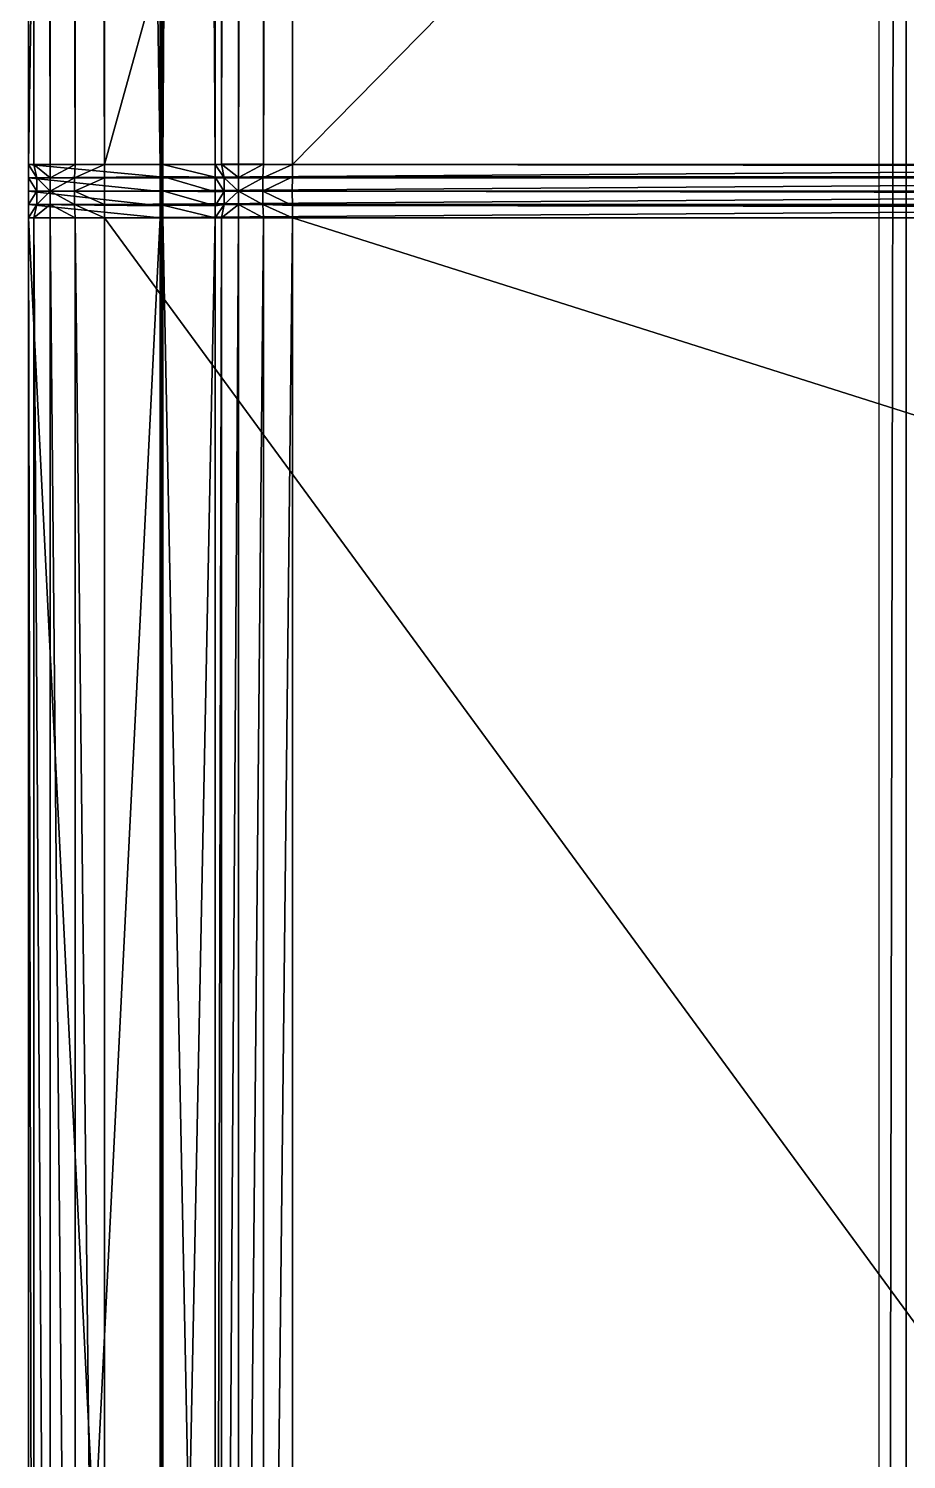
# Model space of a CAD drawing. Extents: x -2.99 to 2.93, y -1.11 to 1.11.
# Drawn here: x -2.9887 to -2.9278, y 0.4152 to 0.5144 of the extents above; entities that cross this region are included whole.
import ezdxf

# ---------------------------------------------------------------- set-up
doc = ezdxf.new("R2010")
doc.units = 0
doc.header["$MEASUREMENT"] = 0
doc.layers.get('0').update_dxf_attribs({"linetype": 'CONTINUOUS'})

msp = doc.modelspace()

# ---------------------------------------------------------------- linework, layer by layer
for points in [[(-2.988638, 1.092208, 0.73377), (-2.979563, 0.504934, 0.577842), (-2.988672, 0.504934, 0.73377)], [(-2.988672, 0.504934, 0.73377), (-2.988638, 1.092208, 0.73377), (-2.979598, 1.092208, 0.617447)], [(-2.988672, 0.504934, 0.73377), (-2.979598, 1.092208, 0.617447), (-2.979563, 0.504934, 0.577842)], [(-2.988303, 0.504934, 0.734428), (-2.988638, 1.092208, 0.73377), (-2.988672, 0.504934, 0.73377)], [(-2.988638, 1.092208, 0.73377), (-2.988672, 0.504934, 0.73377), (-2.988303, 0.504934, 0.734428)], [(-2.988638, 1.092208, 0.73377), (-2.979598, 1.092208, 0.617447), (-2.979563, 0.504934, 0.577842)], [(-2.988303, 0.504934, 0.734428), (-2.988282, 1.090778, 0.734428), (-2.988638, 1.092208, 0.73377)], [(-2.988638, 1.092208, 0.73377), (-2.988303, 0.504934, 0.734428), (-2.988282, 1.090778, 0.734428)], [(-2.97953, 1.092208, 0.616577), (-2.979563, 0.504934, 0.577842), (-2.979598, 1.092208, 0.617447)], [(-2.979563, 0.504934, 0.577842), (-2.979598, 1.092208, 0.617447), (-2.97953, 1.092208, 0.616577)], [(-2.97953, 1.092208, 0.616577), (-2.979513, 0.504934, 0.576971), (-2.979563, 0.504934, 0.577842)], [(-2.979563, 0.504934, 0.577842), (-2.97953, 1.092208, 0.616577), (-2.979513, 0.504934, 0.576971)], [(-2.979462, 1.092208, 0.615706), (-2.979513, 0.504934, 0.576971), (-2.97953, 1.092208, 0.616577)], [(-2.979513, 0.504934, 0.576971), (-2.97953, 1.092208, 0.616577), (-2.979462, 1.092208, 0.615706)], [(-2.979462, 1.092208, 0.615706), (-2.979462, 0.504934, 0.576101), (-2.979513, 0.504934, 0.576971)], [(-2.979513, 0.504934, 0.576971), (-2.979462, 1.092208, 0.615706), (-2.979462, 0.504934, 0.576101)], [(-2.979394, 1.092208, 0.614836), (-2.979411, 0.504934, 0.575231), (-2.979462, 0.504934, 0.576101)], [(-2.979394, 1.092208, 0.614836), (-2.979462, 0.504934, 0.576101), (-2.979462, 1.092208, 0.615706)], [(-2.979462, 0.504934, 0.576101), (-2.979462, 1.092208, 0.615706), (-2.979394, 1.092208, 0.614836)], [(-2.979462, 0.504934, 0.576101), (-2.979394, 1.092208, 0.614836), (-2.979411, 0.504934, 0.575231)], [(-2.979327, 1.092208, 0.613966), (-2.97936, 0.504934, 0.57436), (-2.979411, 0.504934, 0.575231)], [(-2.979327, 1.092208, 0.613966), (-2.979411, 0.504934, 0.575231), (-2.979394, 1.092208, 0.614836)], [(-2.979411, 0.504934, 0.575231), (-2.979394, 1.092208, 0.614836), (-2.979327, 1.092208, 0.613966)], [(-2.979411, 0.504934, 0.575231), (-2.979327, 1.092208, 0.613966), (-2.97936, 0.504934, 0.57436)], [(-2.979327, 1.092208, 0.613966), (-2.975741, 0.504934, 0.5124), (-2.97936, 0.504934, 0.57436)], [(-2.97936, 0.504934, 0.57436), (-2.979327, 1.092208, 0.613966), (-2.975775, 1.092208, 0.568266)], [(-2.97936, 0.504934, 0.57436), (-2.975775, 1.092208, 0.568266), (-2.975741, 0.504934, 0.5124)], [(-2.979327, 1.092208, 0.613966), (-2.975775, 1.092208, 0.568266), (-2.975741, 0.504934, 0.5124)], [(-2.975341, 1.09221, 0.567569), (-2.975741, 0.504934, 0.5124), (-2.975775, 1.092208, 0.568266)], [(-2.975341, 1.09221, 0.567569), (-2.975741, 0.504934, 0.5124), (-2.975775, 1.092208, 0.568266)], [(-2.975341, 1.09221, 0.567569), (-2.975301, 0.504955, 0.511709), (-2.975741, 0.504934, 0.5124)], [(-2.975341, 1.09221, 0.567569), (-2.975301, 0.504955, 0.511709), (-2.975741, 0.504934, 0.5124)], [(-2.974163, 1.092212, 0.566929), (-2.975301, 0.504955, 0.511709), (-2.975341, 1.09221, 0.567569)], [(-2.974163, 1.092212, 0.566929), (-2.975301, 0.504955, 0.511709), (-2.975341, 1.09221, 0.567569)], [(-2.974163, 1.092212, 0.566929), (-2.974127, 0.50496, 0.51107), (-2.975301, 0.504955, 0.511709)], [(-2.974163, 1.092212, 0.566929), (-2.974127, 0.50496, 0.51107), (-2.975301, 0.504955, 0.511709)], [(-2.972419, 1.092215, 0.566443), (-2.974127, 0.50496, 0.51107), (-2.974163, 1.092212, 0.566929)], [(-2.972419, 1.092215, 0.566443), (-2.974127, 0.50496, 0.51107), (-2.974163, 1.092212, 0.566929)], [(-2.972419, 1.092215, 0.566443), (-2.972397, 0.50495, 0.510582), (-2.974127, 0.50496, 0.51107)], [(-2.972419, 1.092215, 0.566443), (-2.972397, 0.50495, 0.510582), (-2.974127, 0.50496, 0.51107)], [(-2.970375, 1.092217, 0.566185), (-2.972397, 0.50495, 0.510582), (-2.972419, 1.092215, 0.566443)], [(-2.970375, 1.092217, 0.566185), (-2.972397, 0.50495, 0.510582), (-2.972419, 1.092215, 0.566443)], [(-2.970375, 1.092217, 0.566185), (-2.970375, 0.504925, 0.510318), (-2.972397, 0.50495, 0.510582)], [(-2.970375, 1.092217, 0.566185), (-2.970375, 0.504925, 0.510318), (-2.972397, 0.50495, 0.510582)], [(-2.970375, 1.092217, 0.566185), (-2.392291, 1.092217, 0.529212), (-2.392291, 0.504925, 0.473344)], [(-2.970375, 1.092217, 0.566185), (-2.392291, 0.504925, 0.473344), (-2.970375, 0.504925, 0.510318)], [(-2.970375, 0.504925, 0.510318), (-2.970375, 1.092217, 0.566185), (-2.392291, 1.092217, 0.529212)], [(-2.970375, 0.504925, 0.510318), (-2.392291, 1.092217, 0.529212), (-2.392291, 0.504925, 0.473344)], [(-2.987174, 0.504934, 0.734974), (-2.988282, 1.090778, 0.734428), (-2.988303, 0.504934, 0.734428)], [(-2.988282, 1.090778, 0.734428), (-2.988303, 0.504934, 0.734428), (-2.987174, 0.504934, 0.734974)], [(-2.987174, 0.504934, 0.734974), (-2.987164, 1.089092, 0.734974), (-2.988282, 1.090778, 0.734428)], [(-2.988282, 1.090778, 0.734428), (-2.987174, 0.504934, 0.734974), (-2.987164, 1.089092, 0.734974)], [(-2.985457, 0.504934, 0.735325), (-2.987164, 1.089092, 0.734974), (-2.987174, 0.504934, 0.734974)], [(-2.987164, 1.089092, 0.734974), (-2.987174, 0.504934, 0.734974), (-2.985457, 0.504934, 0.735325)], [(-2.985457, 0.504934, 0.735325), (-2.985455, 1.087406, 0.735325), (-2.987164, 1.089092, 0.734974)], [(-2.987164, 1.089092, 0.734974), (-2.985457, 0.504934, 0.735325), (-2.985455, 1.087406, 0.735325)], [(-2.983414, 0.504934, 0.735427), (-2.985455, 1.087406, 0.735325), (-2.985457, 0.504934, 0.735325)], [(-2.985455, 1.087406, 0.735325), (-2.985457, 0.504934, 0.735325), (-2.983414, 0.504934, 0.735427)], [(-2.983414, 0.504934, 0.735427), (-2.983414, 1.085976, 0.735427), (-2.985455, 1.087406, 0.735325)], [(-2.985455, 1.087406, 0.735325), (-2.983414, 0.504934, 0.735427), (-2.983414, 1.085976, 0.735427)], [(-2.849021, 0.504934, 0.733438), (-2.849021, 0.989964, 0.733438), (-2.983414, 1.085976, 0.735427)], [(-2.849021, 0.504934, 0.733438), (-2.983414, 1.085976, 0.735427), (-2.983414, 0.504934, 0.735427)], [(-2.849021, 0.989964, 0.733438), (-2.983414, 1.085976, 0.735427), (-2.983414, 0.504934, 0.735427)], [(-2.927845, 0.998791, 1.38847), (-2.929727, 0, 1.403206), (-2.929727, 1.0145, 1.403206)], [(-2.927845, 0.998791, 1.38847), (-2.927845, 0, 1.38847), (-2.929727, 0, 1.403206)], [(-2.849021, 0.989964, 0.733438), (-2.983414, 0.504934, 0.735427), (-2.849021, 0.504934, 0.733438)], [(-2.988672, 0.504934, 0.73377), (-2.988672, 0.504009, 0.73377), (-2.988111, 0.504009, 0.734434)], [(-2.988672, 0.504934, 0.73377), (-2.988111, 0.504009, 0.734434), (-2.988303, 0.504934, 0.734428)], [(-2.988672, 0.504934, 0.73377), (-2.988672, 0.504009, 0.73377), (-2.988111, 0.504009, 0.734434)], [(-2.988672, 0.504934, 0.73377), (-2.988111, 0.504009, 0.734434), (-2.988303, 0.504934, 0.734428)], [(-2.988672, 0.504934, 0.73377), (-2.979563, 0.504934, 0.577842), (-2.979563, 0.504065, 0.577792)], [(-2.988672, 0.504934, 0.73377), (-2.979563, 0.504065, 0.577792), (-2.988672, 0.504009, 0.73377)], [(-2.979563, 0.504065, 0.577792), (-2.988672, 0.504009, 0.73377), (-2.988672, 0.504934, 0.73377)], [(-2.979563, 0.504065, 0.577792), (-2.988672, 0.504934, 0.73377), (-2.979563, 0.504934, 0.577842)], [(-2.988303, 0.504934, 0.734428), (-2.988111, 0.504009, 0.734434), (-2.987173, 0.504009, 0.734974)], [(-2.988303, 0.504934, 0.734428), (-2.987173, 0.504009, 0.734974), (-2.987174, 0.504934, 0.734974)], [(-2.988303, 0.504934, 0.734428), (-2.988111, 0.504009, 0.734434), (-2.987173, 0.504009, 0.734974)], [(-2.988303, 0.504934, 0.734428), (-2.987173, 0.504009, 0.734974), (-2.987174, 0.504934, 0.734974)], [(-2.985457, 0.504934, 0.735325), (-2.987174, 0.504934, 0.734974), (-2.987173, 0.504009, 0.734974)], [(-2.985457, 0.504934, 0.735325), (-2.987174, 0.504934, 0.734974), (-2.987173, 0.504009, 0.734974)], [(-2.985457, 0.504934, 0.735325), (-2.987173, 0.504009, 0.734974), (-2.985482, 0.504009, 0.735263)], [(-2.985457, 0.504934, 0.735325), (-2.987173, 0.504009, 0.734974), (-2.985482, 0.504009, 0.735263)], [(-2.983414, 0.504934, 0.735427), (-2.985457, 0.504934, 0.735325), (-2.985482, 0.504009, 0.735263)], [(-2.983414, 0.504934, 0.735427), (-2.985482, 0.504009, 0.735263), (-2.983414, 0.504009, 0.735427)], [(-2.983414, 0.504934, 0.735427), (-2.985457, 0.504934, 0.735325), (-2.985482, 0.504009, 0.735263)], [(-2.983414, 0.504934, 0.735427), (-2.985482, 0.504009, 0.735263), (-2.983414, 0.504009, 0.735427)], [(-2.849021, 0.504934, 0.733438), (-2.983414, 0.504934, 0.735427), (-2.983414, 0.504009, 0.735427)], [(-2.849021, 0.504934, 0.733438), (-2.983414, 0.504009, 0.735427), (-2.849021, 0.504009, 0.733438)], [(-2.983414, 0.504009, 0.735427), (-2.849021, 0.504009, 0.733438), (-2.849021, 0.504934, 0.733438)], [(-2.983414, 0.504009, 0.735427), (-2.849021, 0.504934, 0.733438), (-2.983414, 0.504934, 0.735427)], [(-2.979563, 0.504934, 0.577842), (-2.979513, 0.504934, 0.576971), (-2.979513, 0.504, 0.576922)], [(-2.979563, 0.504934, 0.577842), (-2.979513, 0.504, 0.576922), (-2.979563, 0.504065, 0.577792)], [(-2.979563, 0.504934, 0.577842), (-2.979513, 0.504934, 0.576971), (-2.979513, 0.504, 0.576922)], [(-2.979563, 0.504934, 0.577842), (-2.979513, 0.504, 0.576922), (-2.979563, 0.504065, 0.577792)], [(-2.979513, 0.504934, 0.576971), (-2.979462, 0.504934, 0.576101), (-2.979462, 0.504009, 0.576053)], [(-2.979513, 0.504934, 0.576971), (-2.979462, 0.504009, 0.576053), (-2.979513, 0.504, 0.576922)], [(-2.979513, 0.504934, 0.576971), (-2.979462, 0.504934, 0.576101), (-2.979462, 0.504009, 0.576053)], [(-2.979513, 0.504934, 0.576971), (-2.979462, 0.504009, 0.576053), (-2.979513, 0.504, 0.576922)], [(-2.979411, 0.504934, 0.575231), (-2.979411, 0.504018, 0.575183), (-2.979462, 0.504009, 0.576053)], [(-2.979411, 0.504934, 0.575231), (-2.979462, 0.504009, 0.576053), (-2.979462, 0.504934, 0.576101)], [(-2.979411, 0.504934, 0.575231), (-2.979411, 0.504018, 0.575183), (-2.979462, 0.504009, 0.576053)], [(-2.979411, 0.504934, 0.575231), (-2.979462, 0.504009, 0.576053), (-2.979462, 0.504934, 0.576101)], [(-2.97936, 0.504934, 0.57436), (-2.97936, 0.504105, 0.574314), (-2.979411, 0.504018, 0.575183)], [(-2.97936, 0.504934, 0.57436), (-2.979411, 0.504018, 0.575183), (-2.979411, 0.504934, 0.575231)], [(-2.97936, 0.504934, 0.57436), (-2.97936, 0.504105, 0.574314), (-2.979411, 0.504018, 0.575183)], [(-2.97936, 0.504934, 0.57436), (-2.979411, 0.504018, 0.575183), (-2.979411, 0.504934, 0.575231)], [(-2.97936, 0.504934, 0.57436), (-2.975741, 0.504934, 0.5124), (-2.975741, 0.504056, 0.51233)], [(-2.97936, 0.504934, 0.57436), (-2.975741, 0.504056, 0.51233), (-2.97936, 0.504105, 0.574314)], [(-2.975741, 0.504056, 0.51233), (-2.97936, 0.504105, 0.574314), (-2.97936, 0.504934, 0.57436)], [(-2.975741, 0.504056, 0.51233), (-2.97936, 0.504934, 0.57436), (-2.975741, 0.504934, 0.5124)], [(-2.975741, 0.504934, 0.5124), (-2.975301, 0.504955, 0.511709), (-2.975111, 0.504005, 0.511616)], [(-2.975741, 0.504934, 0.5124), (-2.975301, 0.504955, 0.511709), (-2.975111, 0.504005, 0.511616)], [(-2.975741, 0.504934, 0.5124), (-2.975111, 0.504005, 0.511616), (-2.975741, 0.504056, 0.51233)], [(-2.975741, 0.504934, 0.5124), (-2.975111, 0.504005, 0.511616), (-2.975741, 0.504056, 0.51233)], [(-2.975301, 0.504955, 0.511709), (-2.974127, 0.50496, 0.51107), (-2.974128, 0.504018, 0.511)], [(-2.975301, 0.504955, 0.511709), (-2.974127, 0.50496, 0.51107), (-2.974128, 0.504018, 0.511)], [(-2.975301, 0.504955, 0.511709), (-2.974128, 0.504018, 0.511), (-2.975111, 0.504005, 0.511616)], [(-2.975301, 0.504955, 0.511709), (-2.974128, 0.504018, 0.511), (-2.975111, 0.504005, 0.511616)], [(-2.972397, 0.50495, 0.510582), (-2.974128, 0.504018, 0.511), (-2.974127, 0.50496, 0.51107)], [(-2.972397, 0.50495, 0.510582), (-2.974128, 0.504018, 0.511), (-2.974127, 0.50496, 0.51107)], [(-2.972397, 0.50495, 0.510582), (-2.972436, 0.504015, 0.510577), (-2.974128, 0.504018, 0.511)], [(-2.972397, 0.50495, 0.510582), (-2.972436, 0.504015, 0.510577), (-2.974128, 0.504018, 0.511)], [(-2.970375, 0.504925, 0.510318), (-2.972436, 0.504015, 0.510577), (-2.972397, 0.50495, 0.510582)], [(-2.970375, 0.504925, 0.510318), (-2.972436, 0.504015, 0.510577), (-2.972397, 0.50495, 0.510582)], [(-2.970375, 0.504925, 0.510318), (-2.970391, 0.504079, 0.510252), (-2.972436, 0.504015, 0.510577)], [(-2.970375, 0.504925, 0.510318), (-2.970391, 0.504079, 0.510252), (-2.972436, 0.504015, 0.510577)], [(-2.970375, 0.504925, 0.510318), (-2.392307, 0.504079, 0.473278), (-2.970391, 0.504079, 0.510252)], [(-2.392307, 0.504079, 0.473278), (-2.970391, 0.504079, 0.510252), (-2.970375, 0.504925, 0.510318)], [(-2.970375, 0.504925, 0.510318), (-2.392291, 0.504925, 0.473344), (-2.392307, 0.504079, 0.473278)], [(-2.392307, 0.504079, 0.473278), (-2.970375, 0.504925, 0.510318), (-2.392291, 0.504925, 0.473344)], [(-2.988672, 0.504009, 0.73377), (-2.979563, 0.504065, 0.577792), (-2.979563, 0.503056, 0.57775)], [(-2.979563, 0.503056, 0.57775), (-2.988672, 0.504009, 0.73377), (-2.979563, 0.504065, 0.577792)], [(-2.988672, 0.504009, 0.73377), (-2.988672, 0.503084, 0.73377), (-2.98811, 0.503084, 0.734434)], [(-2.988672, 0.504009, 0.73377), (-2.98811, 0.503084, 0.734434), (-2.988111, 0.504009, 0.734434)], [(-2.988672, 0.504009, 0.73377), (-2.988672, 0.503084, 0.73377), (-2.98811, 0.503084, 0.734434)], [(-2.988672, 0.504009, 0.73377), (-2.98811, 0.503084, 0.734434), (-2.988111, 0.504009, 0.734434)], [(-2.988672, 0.504009, 0.73377), (-2.979563, 0.503056, 0.57775), (-2.988672, 0.503084, 0.73377)], [(-2.979563, 0.503056, 0.57775), (-2.988672, 0.503084, 0.73377), (-2.988672, 0.504009, 0.73377)], [(-2.988111, 0.504009, 0.734434), (-2.98811, 0.503084, 0.734434), (-2.987172, 0.503084, 0.734974)], [(-2.988111, 0.504009, 0.734434), (-2.987172, 0.503084, 0.734974), (-2.987173, 0.504009, 0.734974)], [(-2.988111, 0.504009, 0.734434), (-2.98811, 0.503084, 0.734434), (-2.987172, 0.503084, 0.734974)], [(-2.988111, 0.504009, 0.734434), (-2.987172, 0.503084, 0.734974), (-2.987173, 0.504009, 0.734974)], [(-2.985482, 0.504009, 0.735263), (-2.987173, 0.504009, 0.734974), (-2.987172, 0.503084, 0.734974)], [(-2.985482, 0.504009, 0.735263), (-2.987173, 0.504009, 0.734974), (-2.987172, 0.503084, 0.734974)], [(-2.985482, 0.504009, 0.735263), (-2.987172, 0.503084, 0.734974), (-2.985481, 0.503084, 0.735263)], [(-2.985482, 0.504009, 0.735263), (-2.987172, 0.503084, 0.734974), (-2.985481, 0.503084, 0.735263)], [(-2.983414, 0.504009, 0.735427), (-2.985482, 0.504009, 0.735263), (-2.985481, 0.503084, 0.735263)], [(-2.983414, 0.504009, 0.735427), (-2.985482, 0.504009, 0.735263), (-2.985481, 0.503084, 0.735263)], [(-2.983414, 0.504009, 0.735427), (-2.985481, 0.503084, 0.735263), (-2.983414, 0.503084, 0.735427)], [(-2.983414, 0.504009, 0.735427), (-2.985481, 0.503084, 0.735263), (-2.983414, 0.503084, 0.735427)], [(-2.849021, 0.504009, 0.733438), (-2.983414, 0.504009, 0.735427), (-2.983414, 0.503084, 0.735427)], [(-2.849021, 0.504009, 0.733438), (-2.983414, 0.503084, 0.735427), (-2.849021, 0.503084, 0.733438)], [(-2.983414, 0.503084, 0.735427), (-2.849021, 0.503084, 0.733438), (-2.849021, 0.504009, 0.733438)], [(-2.983414, 0.503084, 0.735427), (-2.849021, 0.504009, 0.733438), (-2.983414, 0.504009, 0.735427)], [(-2.979563, 0.504065, 0.577792), (-2.979513, 0.504, 0.576922), (-2.979513, 0.50307, 0.576882)], [(-2.979563, 0.504065, 0.577792), (-2.979513, 0.50307, 0.576882), (-2.979563, 0.503056, 0.57775)], [(-2.979563, 0.504065, 0.577792), (-2.979513, 0.504, 0.576922), (-2.979513, 0.50307, 0.576882)], [(-2.979563, 0.504065, 0.577792), (-2.979513, 0.50307, 0.576882), (-2.979563, 0.503056, 0.57775)], [(-2.979513, 0.504, 0.576922), (-2.979462, 0.504009, 0.576053), (-2.979462, 0.503084, 0.576013)], [(-2.979513, 0.504, 0.576922), (-2.979462, 0.504009, 0.576053), (-2.979462, 0.503084, 0.576013)], [(-2.979513, 0.504, 0.576922), (-2.979462, 0.503084, 0.576013), (-2.979513, 0.50307, 0.576882)], [(-2.979513, 0.504, 0.576922), (-2.979462, 0.503084, 0.576013), (-2.979513, 0.50307, 0.576882)], [(-2.979411, 0.504018, 0.575183), (-2.979411, 0.503098, 0.575144), (-2.979462, 0.503084, 0.576013)], [(-2.979411, 0.504018, 0.575183), (-2.979462, 0.503084, 0.576013), (-2.979462, 0.504009, 0.576053)], [(-2.979411, 0.504018, 0.575183), (-2.979411, 0.503098, 0.575144), (-2.979462, 0.503084, 0.576013)], [(-2.979411, 0.504018, 0.575183), (-2.979462, 0.503084, 0.576013), (-2.979462, 0.504009, 0.576053)], [(-2.97936, 0.504105, 0.574314), (-2.97936, 0.503111, 0.574275), (-2.979411, 0.503098, 0.575144)], [(-2.97936, 0.504105, 0.574314), (-2.979411, 0.503098, 0.575144), (-2.979411, 0.504018, 0.575183)], [(-2.97936, 0.504105, 0.574314), (-2.97936, 0.503111, 0.574275), (-2.979411, 0.503098, 0.575144)], [(-2.97936, 0.504105, 0.574314), (-2.979411, 0.503098, 0.575144), (-2.979411, 0.504018, 0.575183)], [(-2.97936, 0.504105, 0.574314), (-2.975741, 0.504056, 0.51233), (-2.975741, 0.503045, 0.51227)], [(-2.97936, 0.504105, 0.574314), (-2.975741, 0.503045, 0.51227), (-2.97936, 0.503111, 0.574275)], [(-2.975741, 0.503045, 0.51227), (-2.97936, 0.503111, 0.574275), (-2.97936, 0.504105, 0.574314)], [(-2.975741, 0.503045, 0.51227), (-2.97936, 0.504105, 0.574314), (-2.975741, 0.504056, 0.51233)], [(-2.975741, 0.504056, 0.51233), (-2.975111, 0.504005, 0.511616), (-2.975111, 0.503066, 0.511558)], [(-2.975741, 0.504056, 0.51233), (-2.975111, 0.503066, 0.511558), (-2.975741, 0.503045, 0.51227)], [(-2.975741, 0.504056, 0.51233), (-2.975111, 0.504005, 0.511616), (-2.975111, 0.503066, 0.511558)], [(-2.975741, 0.504056, 0.51233), (-2.975111, 0.503066, 0.511558), (-2.975741, 0.503045, 0.51227)], [(-2.975111, 0.504005, 0.511616), (-2.974128, 0.504018, 0.511), (-2.974128, 0.503082, 0.510943)], [(-2.975111, 0.504005, 0.511616), (-2.974128, 0.504018, 0.511), (-2.974128, 0.503082, 0.510943)], [(-2.975111, 0.504005, 0.511616), (-2.974128, 0.503082, 0.510943), (-2.975111, 0.503066, 0.511558)], [(-2.975111, 0.504005, 0.511616), (-2.974128, 0.503082, 0.510943), (-2.975111, 0.503066, 0.511558)], [(-2.972436, 0.504015, 0.510577), (-2.974128, 0.503082, 0.510943), (-2.974128, 0.504018, 0.511)], [(-2.972436, 0.504015, 0.510577), (-2.974128, 0.503082, 0.510943), (-2.974128, 0.504018, 0.511)], [(-2.972436, 0.504015, 0.510577), (-2.972439, 0.503084, 0.510521), (-2.974128, 0.503082, 0.510943)], [(-2.972436, 0.504015, 0.510577), (-2.972439, 0.503084, 0.510521), (-2.974128, 0.503082, 0.510943)], [(-2.970391, 0.504079, 0.510252), (-2.970397, 0.503081, 0.510195), (-2.972439, 0.503084, 0.510521)], [(-2.970391, 0.504079, 0.510252), (-2.972439, 0.503084, 0.510521), (-2.972436, 0.504015, 0.510577)], [(-2.970391, 0.504079, 0.510252), (-2.970397, 0.503081, 0.510195), (-2.972439, 0.503084, 0.510521)], [(-2.970391, 0.504079, 0.510252), (-2.972439, 0.503084, 0.510521), (-2.972436, 0.504015, 0.510577)], [(-2.970391, 0.504079, 0.510252), (-2.392312, 0.503081, 0.473222), (-2.970397, 0.503081, 0.510195)], [(-2.392312, 0.503081, 0.473222), (-2.970397, 0.503081, 0.510195), (-2.970391, 0.504079, 0.510252)], [(-2.970391, 0.504079, 0.510252), (-2.392307, 0.504079, 0.473278), (-2.392312, 0.503081, 0.473222)], [(-2.392312, 0.503081, 0.473222), (-2.970391, 0.504079, 0.510252), (-2.392307, 0.504079, 0.473278)], [(-2.988672, 0.502159, 0.73377), (-2.988111, 0.502159, 0.734434), (-2.98811, 0.503084, 0.734434)], [(-2.988672, 0.502159, 0.73377), (-2.98811, 0.503084, 0.734434), (-2.988672, 0.503084, 0.73377)], [(-2.988672, 0.502159, 0.73377), (-2.988111, 0.502159, 0.734434), (-2.98811, 0.503084, 0.734434)], [(-2.988672, 0.502159, 0.73377), (-2.98811, 0.503084, 0.734434), (-2.988672, 0.503084, 0.73377)], [(-2.988672, 0.503084, 0.73377), (-2.979563, 0.503056, 0.57775), (-2.979563, 0.502062, 0.577722)], [(-2.988672, 0.503084, 0.73377), (-2.979563, 0.502062, 0.577722), (-2.988672, 0.502159, 0.73377)], [(-2.979563, 0.502062, 0.577722), (-2.988672, 0.502159, 0.73377), (-2.988672, 0.503084, 0.73377)], [(-2.979563, 0.502062, 0.577722), (-2.988672, 0.503084, 0.73377), (-2.979563, 0.503056, 0.57775)], [(-2.988111, 0.502159, 0.734434), (-2.987173, 0.502159, 0.734974), (-2.987172, 0.503084, 0.734974)], [(-2.988111, 0.502159, 0.734434), (-2.987172, 0.503084, 0.734974), (-2.98811, 0.503084, 0.734434)], [(-2.988111, 0.502159, 0.734434), (-2.987173, 0.502159, 0.734974), (-2.987172, 0.503084, 0.734974)], [(-2.988111, 0.502159, 0.734434), (-2.987172, 0.503084, 0.734974), (-2.98811, 0.503084, 0.734434)], [(-2.985482, 0.502159, 0.735263), (-2.987172, 0.503084, 0.734974), (-2.987173, 0.502159, 0.734974)], [(-2.985482, 0.502159, 0.735263), (-2.987172, 0.503084, 0.734974), (-2.987173, 0.502159, 0.734974)], [(-2.985482, 0.502159, 0.735263), (-2.985481, 0.503084, 0.735263), (-2.987172, 0.503084, 0.734974)], [(-2.985482, 0.502159, 0.735263), (-2.985481, 0.503084, 0.735263), (-2.987172, 0.503084, 0.734974)], [(-2.983414, 0.502159, 0.735427), (-2.985481, 0.503084, 0.735263), (-2.985482, 0.502159, 0.735263)], [(-2.983414, 0.502159, 0.735427), (-2.985481, 0.503084, 0.735263), (-2.985482, 0.502159, 0.735263)], [(-2.983414, 0.502159, 0.735427), (-2.983414, 0.503084, 0.735427), (-2.985481, 0.503084, 0.735263)], [(-2.983414, 0.502159, 0.735427), (-2.983414, 0.503084, 0.735427), (-2.985481, 0.503084, 0.735263)], [(-2.849021, 0.503084, 0.733438), (-2.983414, 0.503084, 0.735427), (-2.983414, 0.502159, 0.735427)], [(-2.849021, 0.503084, 0.733438), (-2.983414, 0.502159, 0.735427), (-2.849022, 0.502159, 0.733438)], [(-2.983414, 0.502159, 0.735427), (-2.849022, 0.502159, 0.733438), (-2.849021, 0.503084, 0.733438)], [(-2.983414, 0.502159, 0.735427), (-2.849021, 0.503084, 0.733438), (-2.983414, 0.503084, 0.735427)], [(-2.979563, 0.502062, 0.577722), (-2.979563, 0.503056, 0.57775), (-2.979513, 0.50307, 0.576882)], [(-2.979563, 0.502062, 0.577722), (-2.979513, 0.50307, 0.576882), (-2.979513, 0.50215, 0.576859)], [(-2.979563, 0.502062, 0.577722), (-2.979563, 0.503056, 0.57775), (-2.979513, 0.50307, 0.576882)], [(-2.979563, 0.502062, 0.577722), (-2.979513, 0.50307, 0.576882), (-2.979513, 0.50215, 0.576859)], [(-2.979513, 0.50215, 0.576859), (-2.979513, 0.50307, 0.576882), (-2.979462, 0.503084, 0.576013)], [(-2.979513, 0.50215, 0.576859), (-2.979462, 0.503084, 0.576013), (-2.979462, 0.502159, 0.57599)], [(-2.979513, 0.50215, 0.576859), (-2.979513, 0.50307, 0.576882), (-2.979462, 0.503084, 0.576013)], [(-2.979513, 0.50215, 0.576859), (-2.979462, 0.503084, 0.576013), (-2.979462, 0.502159, 0.57599)], [(-2.979411, 0.502168, 0.575122), (-2.979462, 0.503084, 0.576013), (-2.979411, 0.503098, 0.575144)], [(-2.979411, 0.502168, 0.575122), (-2.979462, 0.503084, 0.576013), (-2.979411, 0.503098, 0.575144)], [(-2.979411, 0.502168, 0.575122), (-2.979462, 0.502159, 0.57599), (-2.979462, 0.503084, 0.576013)], [(-2.979411, 0.502168, 0.575122), (-2.979462, 0.502159, 0.57599), (-2.979462, 0.503084, 0.576013)], [(-2.979361, 0.502103, 0.574249), (-2.979411, 0.503098, 0.575144), (-2.97936, 0.503111, 0.574275)], [(-2.979361, 0.502103, 0.574249), (-2.979411, 0.503098, 0.575144), (-2.97936, 0.503111, 0.574275)], [(-2.979361, 0.502103, 0.574249), (-2.979411, 0.502168, 0.575122), (-2.979411, 0.503098, 0.575144)], [(-2.979361, 0.502103, 0.574249), (-2.979411, 0.502168, 0.575122), (-2.979411, 0.503098, 0.575144)], [(-2.97936, 0.503111, 0.574275), (-2.975741, 0.502054, 0.51223), (-2.979361, 0.502103, 0.574249)], [(-2.975741, 0.502054, 0.51223), (-2.979361, 0.502103, 0.574249), (-2.97936, 0.503111, 0.574275)], [(-2.97936, 0.503111, 0.574275), (-2.975741, 0.503045, 0.51227), (-2.975741, 0.502054, 0.51223)], [(-2.975741, 0.502054, 0.51223), (-2.97936, 0.503111, 0.574275), (-2.975741, 0.503045, 0.51227)], [(-2.975741, 0.502054, 0.51223), (-2.975741, 0.503045, 0.51227), (-2.975111, 0.503066, 0.511558)], [(-2.975741, 0.502054, 0.51223), (-2.975111, 0.503066, 0.511558), (-2.975111, 0.502146, 0.511525)], [(-2.975741, 0.502054, 0.51223), (-2.975741, 0.503045, 0.51227), (-2.975111, 0.503066, 0.511558)], [(-2.975741, 0.502054, 0.51223), (-2.975111, 0.503066, 0.511558), (-2.975111, 0.502146, 0.511525)], [(-2.975111, 0.502146, 0.511525), (-2.975111, 0.503066, 0.511558), (-2.974128, 0.503082, 0.510943)], [(-2.975111, 0.502146, 0.511525), (-2.974128, 0.503082, 0.510943), (-2.974128, 0.502155, 0.51091)], [(-2.975111, 0.502146, 0.511525), (-2.975111, 0.503066, 0.511558), (-2.974128, 0.503082, 0.510943)], [(-2.975111, 0.502146, 0.511525), (-2.974128, 0.503082, 0.510943), (-2.974128, 0.502155, 0.51091)], [(-2.972436, 0.502158, 0.510488), (-2.974128, 0.503082, 0.510943), (-2.972439, 0.503084, 0.510521)], [(-2.972436, 0.502158, 0.510488), (-2.974128, 0.503082, 0.510943), (-2.972439, 0.503084, 0.510521)], [(-2.972436, 0.502158, 0.510488), (-2.974128, 0.502155, 0.51091), (-2.974128, 0.503082, 0.510943)], [(-2.972436, 0.502158, 0.510488), (-2.974128, 0.502155, 0.51091), (-2.974128, 0.503082, 0.510943)], [(-2.970392, 0.502082, 0.510157), (-2.972436, 0.502158, 0.510488), (-2.972439, 0.503084, 0.510521)], [(-2.970392, 0.502082, 0.510157), (-2.972439, 0.503084, 0.510521), (-2.970397, 0.503081, 0.510195)], [(-2.970392, 0.502082, 0.510157), (-2.972436, 0.502158, 0.510488), (-2.972439, 0.503084, 0.510521)], [(-2.970392, 0.502082, 0.510157), (-2.972439, 0.503084, 0.510521), (-2.970397, 0.503081, 0.510195)], [(-2.970397, 0.503081, 0.510195), (-2.392312, 0.503081, 0.473222), (-2.392306, 0.502082, 0.473183)], [(-2.970397, 0.503081, 0.510195), (-2.392306, 0.502082, 0.473183), (-2.970392, 0.502082, 0.510157)], [(-2.392306, 0.502082, 0.473183), (-2.970392, 0.502082, 0.510157), (-2.970397, 0.503081, 0.510195)], [(-2.392306, 0.502082, 0.473183), (-2.970397, 0.503081, 0.510195), (-2.392312, 0.503081, 0.473222)], [(-2.988672, 0.501234, 0.73377), (-2.988303, 0.501234, 0.734428), (-2.988111, 0.502159, 0.734434)], [(-2.988672, 0.501234, 0.73377), (-2.988111, 0.502159, 0.734434), (-2.988672, 0.502159, 0.73377)], [(-2.988672, 0.501234, 0.73377), (-2.988303, 0.501234, 0.734428), (-2.988111, 0.502159, 0.734434)], [(-2.988672, 0.501234, 0.73377), (-2.988111, 0.502159, 0.734434), (-2.988672, 0.502159, 0.73377)], [(-2.988672, 0.502159, 0.73377), (-2.979563, 0.502062, 0.577722), (-2.979563, 0.501234, 0.577713)], [(-2.988672, 0.502159, 0.73377), (-2.979563, 0.501234, 0.577713), (-2.988672, 0.501234, 0.73377)], [(-2.979563, 0.501234, 0.577713), (-2.988672, 0.501234, 0.73377), (-2.988672, 0.502159, 0.73377)], [(-2.979563, 0.501234, 0.577713), (-2.988672, 0.502159, 0.73377), (-2.979563, 0.502062, 0.577722)], [(-2.988303, 0.501234, 0.734428), (-2.987174, 0.501234, 0.734974), (-2.987173, 0.502159, 0.734974)], [(-2.988303, 0.501234, 0.734428), (-2.987173, 0.502159, 0.734974), (-2.988111, 0.502159, 0.734434)], [(-2.988303, 0.501234, 0.734428), (-2.987174, 0.501234, 0.734974), (-2.987173, 0.502159, 0.734974)], [(-2.988303, 0.501234, 0.734428), (-2.987173, 0.502159, 0.734974), (-2.988111, 0.502159, 0.734434)], [(-2.985457, 0.501234, 0.735325), (-2.987173, 0.502159, 0.734974), (-2.987174, 0.501234, 0.734974)], [(-2.985457, 0.501234, 0.735325), (-2.987173, 0.502159, 0.734974), (-2.987174, 0.501234, 0.734974)], [(-2.985457, 0.501234, 0.735325), (-2.985482, 0.502159, 0.735263), (-2.987173, 0.502159, 0.734974)], [(-2.985457, 0.501234, 0.735325), (-2.985482, 0.502159, 0.735263), (-2.987173, 0.502159, 0.734974)], [(-2.983414, 0.501234, 0.735427), (-2.983414, 0.502159, 0.735427), (-2.985482, 0.502159, 0.735263)], [(-2.983414, 0.501234, 0.735427), (-2.985482, 0.502159, 0.735263), (-2.985457, 0.501234, 0.735325)], [(-2.983414, 0.501234, 0.735427), (-2.983414, 0.502159, 0.735427), (-2.985482, 0.502159, 0.735263)], [(-2.983414, 0.501234, 0.735427), (-2.985482, 0.502159, 0.735263), (-2.985457, 0.501234, 0.735325)], [(-2.849022, 0.502159, 0.733438), (-2.983414, 0.502159, 0.735427), (-2.983414, 0.501234, 0.735427)], [(-2.849022, 0.502159, 0.733438), (-2.983414, 0.501234, 0.735427), (-2.849021, 0.501234, 0.733438)], [(-2.983414, 0.501234, 0.735427), (-2.849021, 0.501234, 0.733438), (-2.849022, 0.502159, 0.733438)], [(-2.983414, 0.501234, 0.735427), (-2.849022, 0.502159, 0.733438), (-2.983414, 0.502159, 0.735427)], [(-2.979563, 0.501234, 0.577713), (-2.979563, 0.502062, 0.577722), (-2.979513, 0.50215, 0.576859)], [(-2.979563, 0.501234, 0.577713), (-2.979513, 0.50215, 0.576859), (-2.979513, 0.501234, 0.576844)], [(-2.979563, 0.501234, 0.577713), (-2.979563, 0.502062, 0.577722), (-2.979513, 0.50215, 0.576859)], [(-2.979563, 0.501234, 0.577713), (-2.979513, 0.50215, 0.576859), (-2.979513, 0.501234, 0.576844)], [(-2.979513, 0.501234, 0.576844), (-2.979513, 0.50215, 0.576859), (-2.979462, 0.502159, 0.57599)], [(-2.979513, 0.501234, 0.576844), (-2.979462, 0.502159, 0.57599), (-2.979462, 0.501234, 0.575976)], [(-2.979513, 0.501234, 0.576844), (-2.979513, 0.50215, 0.576859), (-2.979462, 0.502159, 0.57599)], [(-2.979513, 0.501234, 0.576844), (-2.979462, 0.502159, 0.57599), (-2.979462, 0.501234, 0.575976)], [(-2.979411, 0.501234, 0.575108), (-2.979462, 0.502159, 0.57599), (-2.979411, 0.502168, 0.575122)], [(-2.979411, 0.501234, 0.575108), (-2.979462, 0.502159, 0.57599), (-2.979411, 0.502168, 0.575122)], [(-2.979411, 0.501234, 0.575108), (-2.979462, 0.501234, 0.575976), (-2.979462, 0.502159, 0.57599)], [(-2.979411, 0.501234, 0.575108), (-2.979462, 0.501234, 0.575976), (-2.979462, 0.502159, 0.57599)], [(-2.979361, 0.501234, 0.57424), (-2.979411, 0.501234, 0.575108), (-2.979411, 0.502168, 0.575122)], [(-2.979361, 0.501234, 0.57424), (-2.979411, 0.502168, 0.575122), (-2.979361, 0.502103, 0.574249)], [(-2.979361, 0.501234, 0.57424), (-2.979411, 0.501234, 0.575108), (-2.979411, 0.502168, 0.575122)], [(-2.979361, 0.501234, 0.57424), (-2.979411, 0.502168, 0.575122), (-2.979361, 0.502103, 0.574249)], [(-2.979361, 0.502103, 0.574249), (-2.975741, 0.502054, 0.51223), (-2.975741, 0.501234, 0.512216)], [(-2.979361, 0.502103, 0.574249), (-2.975741, 0.501234, 0.512216), (-2.979361, 0.501234, 0.57424)], [(-2.975741, 0.501234, 0.512216), (-2.979361, 0.501234, 0.57424), (-2.979361, 0.502103, 0.574249)], [(-2.975741, 0.501234, 0.512216), (-2.979361, 0.502103, 0.574249), (-2.975741, 0.502054, 0.51223)], [(-2.975741, 0.501234, 0.512216), (-2.975741, 0.502054, 0.51223), (-2.975111, 0.502146, 0.511525)], [(-2.975741, 0.501234, 0.512216), (-2.975111, 0.502146, 0.511525), (-2.975301, 0.501234, 0.511526)], [(-2.975741, 0.501234, 0.512216), (-2.975741, 0.502054, 0.51223), (-2.975111, 0.502146, 0.511525)], [(-2.975741, 0.501234, 0.512216), (-2.975111, 0.502146, 0.511525), (-2.975301, 0.501234, 0.511526)], [(-2.975301, 0.501234, 0.511526), (-2.975111, 0.502146, 0.511525), (-2.974128, 0.502155, 0.51091)], [(-2.975301, 0.501234, 0.511526), (-2.974128, 0.502155, 0.51091), (-2.974128, 0.501234, 0.510889)], [(-2.975301, 0.501234, 0.511526), (-2.975111, 0.502146, 0.511525), (-2.974128, 0.502155, 0.51091)], [(-2.975301, 0.501234, 0.511526), (-2.974128, 0.502155, 0.51091), (-2.974128, 0.501234, 0.510889)], [(-2.972398, 0.501234, 0.510404), (-2.974128, 0.502155, 0.51091), (-2.972436, 0.502158, 0.510488)], [(-2.972398, 0.501234, 0.510404), (-2.974128, 0.502155, 0.51091), (-2.972436, 0.502158, 0.510488)], [(-2.972398, 0.501234, 0.510404), (-2.974128, 0.501234, 0.510889), (-2.974128, 0.502155, 0.51091)], [(-2.972398, 0.501234, 0.510404), (-2.974128, 0.501234, 0.510889), (-2.974128, 0.502155, 0.51091)], [(-2.970376, 0.501234, 0.510143), (-2.972398, 0.501234, 0.510404), (-2.972436, 0.502158, 0.510488)], [(-2.970376, 0.501234, 0.510143), (-2.972436, 0.502158, 0.510488), (-2.970392, 0.502082, 0.510157)], [(-2.970376, 0.501234, 0.510143), (-2.972398, 0.501234, 0.510404), (-2.972436, 0.502158, 0.510488)], [(-2.970376, 0.501234, 0.510143), (-2.972436, 0.502158, 0.510488), (-2.970392, 0.502082, 0.510157)], [(-2.970392, 0.502082, 0.510157), (-2.392306, 0.502082, 0.473183), (-2.39229, 0.501234, 0.473169)], [(-2.970392, 0.502082, 0.510157), (-2.39229, 0.501234, 0.473169), (-2.970376, 0.501234, 0.510143)], [(-2.39229, 0.501234, 0.473169), (-2.970376, 0.501234, 0.510143), (-2.970392, 0.502082, 0.510157)], [(-2.39229, 0.501234, 0.473169), (-2.970392, 0.502082, 0.510157), (-2.392306, 0.502082, 0.473183)], [(-2.979563, 0.317891, 0.577713), (-2.988672, 0.317891, 0.73377), (-2.988672, 0.501234, 0.73377)], [(-2.979563, 0.317891, 0.577713), (-2.988672, 0.501234, 0.73377), (-2.979563, 0.501234, 0.577713)], [(-2.979563, 0.501234, 0.577713), (-2.979563, 0.317891, 0.577713), (-2.988672, 0.317891, 0.73377)], [(-2.979563, 0.501234, 0.577713), (-2.988672, 0.317891, 0.73377), (-2.988672, 0.501234, 0.73377)], [(-2.988305, 0.317891, 0.734429), (-2.988303, 0.501234, 0.734428), (-2.988672, 0.501234, 0.73377)], [(-2.988305, 0.317891, 0.734429), (-2.988672, 0.501234, 0.73377), (-2.988672, 0.317891, 0.73377)], [(-2.988672, 0.501234, 0.73377), (-2.988672, 0.317891, 0.73377), (-2.988305, 0.317891, 0.734429)], [(-2.988672, 0.501234, 0.73377), (-2.988305, 0.317891, 0.734429), (-2.988303, 0.501234, 0.734428)], [(-2.987177, 0.317891, 0.734975), (-2.988303, 0.501234, 0.734428), (-2.988305, 0.317891, 0.734429)], [(-2.988303, 0.501234, 0.734428), (-2.988305, 0.317891, 0.734429), (-2.987177, 0.317891, 0.734975)], [(-2.987177, 0.317891, 0.734975), (-2.987174, 0.501234, 0.734974), (-2.988303, 0.501234, 0.734428)], [(-2.988303, 0.501234, 0.734428), (-2.987177, 0.317891, 0.734975), (-2.987174, 0.501234, 0.734974)], [(-2.985459, 0.317891, 0.735325), (-2.987174, 0.501234, 0.734974), (-2.987177, 0.317891, 0.734975)], [(-2.987174, 0.501234, 0.734974), (-2.987177, 0.317891, 0.734975), (-2.985459, 0.317891, 0.735325)], [(-2.985459, 0.317891, 0.735325), (-2.985457, 0.501234, 0.735325), (-2.987174, 0.501234, 0.734974)], [(-2.987174, 0.501234, 0.734974), (-2.985459, 0.317891, 0.735325), (-2.985457, 0.501234, 0.735325)], [(-2.983414, 0.317891, 0.735427), (-2.985457, 0.501234, 0.735325), (-2.985459, 0.317891, 0.735325)], [(-2.985457, 0.501234, 0.735325), (-2.985459, 0.317891, 0.735325), (-2.983414, 0.317891, 0.735427)], [(-2.983414, 0.317891, 0.735427), (-2.983414, 0.501234, 0.735427), (-2.985457, 0.501234, 0.735325)], [(-2.985457, 0.501234, 0.735325), (-2.983414, 0.317891, 0.735427), (-2.983414, 0.501234, 0.735427)], [(-2.849021, 0.501234, 0.733438), (-2.983414, 0.501234, 0.735427), (-2.983414, 0.317891, 0.735427)], [(-2.849021, 0.501234, 0.733438), (-2.983414, 0.317891, 0.735427), (-2.849021, 0.317891, 0.733438)], [(-2.849021, 0.317891, 0.733438), (-2.849021, 0.501234, 0.733438), (-2.983414, 0.501234, 0.735427)], [(-2.849021, 0.317891, 0.733438), (-2.983414, 0.501234, 0.735427), (-2.983414, 0.317891, 0.735427)], [(-2.979563, 0.317891, 0.577713), (-2.979563, 0.501234, 0.577713), (-2.979513, 0.501234, 0.576844)], [(-2.979563, 0.317891, 0.577713), (-2.979513, 0.501234, 0.576844), (-2.979513, 0.317891, 0.576844)], [(-2.979513, 0.501234, 0.576844), (-2.979513, 0.317891, 0.576844), (-2.979563, 0.317891, 0.577713)], [(-2.979513, 0.501234, 0.576844), (-2.979563, 0.317891, 0.577713), (-2.979563, 0.501234, 0.577713)], [(-2.979513, 0.317891, 0.576844), (-2.979513, 0.501234, 0.576844), (-2.979462, 0.501234, 0.575976)], [(-2.979513, 0.317891, 0.576844), (-2.979462, 0.501234, 0.575976), (-2.979462, 0.317891, 0.575976)], [(-2.979462, 0.501234, 0.575976), (-2.979462, 0.317891, 0.575976), (-2.979513, 0.317891, 0.576844)], [(-2.979462, 0.501234, 0.575976), (-2.979513, 0.317891, 0.576844), (-2.979513, 0.501234, 0.576844)], [(-2.979462, 0.317891, 0.575976), (-2.979462, 0.501234, 0.575976), (-2.979411, 0.501234, 0.575108)], [(-2.979462, 0.317891, 0.575976), (-2.979411, 0.501234, 0.575108), (-2.979411, 0.317891, 0.575108)], [(-2.979411, 0.501234, 0.575108), (-2.979411, 0.317891, 0.575108), (-2.979462, 0.317891, 0.575976)], [(-2.979411, 0.501234, 0.575108), (-2.979462, 0.317891, 0.575976), (-2.979462, 0.501234, 0.575976)], [(-2.979411, 0.317891, 0.575108), (-2.979411, 0.501234, 0.575108), (-2.979361, 0.501234, 0.57424)], [(-2.979411, 0.317891, 0.575108), (-2.979361, 0.501234, 0.57424), (-2.979361, 0.317891, 0.57424)], [(-2.979361, 0.501234, 0.57424), (-2.979361, 0.317891, 0.57424), (-2.979411, 0.317891, 0.575108)], [(-2.979361, 0.501234, 0.57424), (-2.979411, 0.317891, 0.575108), (-2.979411, 0.501234, 0.575108)], [(-2.975741, 0.317891, 0.512216), (-2.979361, 0.317891, 0.57424), (-2.979361, 0.501234, 0.57424)], [(-2.975741, 0.317891, 0.512216), (-2.979361, 0.501234, 0.57424), (-2.975741, 0.501234, 0.512216)], [(-2.975741, 0.501234, 0.512216), (-2.975741, 0.317891, 0.512216), (-2.979361, 0.317891, 0.57424)], [(-2.975741, 0.501234, 0.512216), (-2.979361, 0.317891, 0.57424), (-2.979361, 0.501234, 0.57424)], [(-2.975301, 0.501234, 0.511526), (-2.975301, 0.317891, 0.511526), (-2.975741, 0.317891, 0.512216)], [(-2.975301, 0.501234, 0.511526), (-2.975741, 0.317891, 0.512216), (-2.975741, 0.501234, 0.512216)], [(-2.975301, 0.501234, 0.511526), (-2.975301, 0.317891, 0.511526), (-2.975741, 0.317891, 0.512216)], [(-2.975301, 0.501234, 0.511526), (-2.975741, 0.317891, 0.512216), (-2.975741, 0.501234, 0.512216)], [(-2.974128, 0.501234, 0.510889), (-2.974128, 0.317891, 0.510889), (-2.975301, 0.317891, 0.511526)], [(-2.974128, 0.501234, 0.510889), (-2.975301, 0.317891, 0.511526), (-2.975301, 0.501234, 0.511526)], [(-2.974128, 0.501234, 0.510889), (-2.974128, 0.317891, 0.510889), (-2.975301, 0.317891, 0.511526)], [(-2.974128, 0.501234, 0.510889), (-2.975301, 0.317891, 0.511526), (-2.975301, 0.501234, 0.511526)], [(-2.972398, 0.501234, 0.510404), (-2.972398, 0.317891, 0.510404), (-2.974128, 0.317891, 0.510889)], [(-2.972398, 0.501234, 0.510404), (-2.974128, 0.317891, 0.510889), (-2.974128, 0.501234, 0.510889)], [(-2.972398, 0.501234, 0.510404), (-2.972398, 0.317891, 0.510404), (-2.974128, 0.317891, 0.510889)], [(-2.972398, 0.501234, 0.510404), (-2.974128, 0.317891, 0.510889), (-2.974128, 0.501234, 0.510889)], [(-2.970376, 0.501234, 0.510143), (-2.970376, 0.317891, 0.510143), (-2.972398, 0.317891, 0.510404)], [(-2.970376, 0.501234, 0.510143), (-2.972398, 0.317891, 0.510404), (-2.972398, 0.501234, 0.510404)], [(-2.970376, 0.501234, 0.510143), (-2.970376, 0.317891, 0.510143), (-2.972398, 0.317891, 0.510404)], [(-2.970376, 0.501234, 0.510143), (-2.972398, 0.317891, 0.510404), (-2.972398, 0.501234, 0.510404)], [(-2.39229, 0.317891, 0.473169), (-2.970376, 0.317891, 0.510143), (-2.970376, 0.501234, 0.510143)], [(-2.39229, 0.317891, 0.473169), (-2.970376, 0.501234, 0.510143), (-2.39229, 0.501234, 0.473169)], [(-2.39229, 0.501234, 0.473169), (-2.39229, 0.317891, 0.473169), (-2.970376, 0.317891, 0.510143)], [(-2.39229, 0.501234, 0.473169), (-2.970376, 0.317891, 0.510143), (-2.970376, 0.501234, 0.510143)]]:
    msp.add_3dface(points)
at = {"color": 254}
for points in [[(-2.921725, 0.998791, 1.340557), (-2.921725, 0, 1.340557), (-2.927845, 0, 1.38847)], [(-2.921725, 0.998791, 1.340557), (-2.927845, 0, 1.38847), (-2.927845, 0.998791, 1.38847)]]:
    msp.add_3dface(points, dxfattribs=at)

doc.saveas('drawing.dxf')
